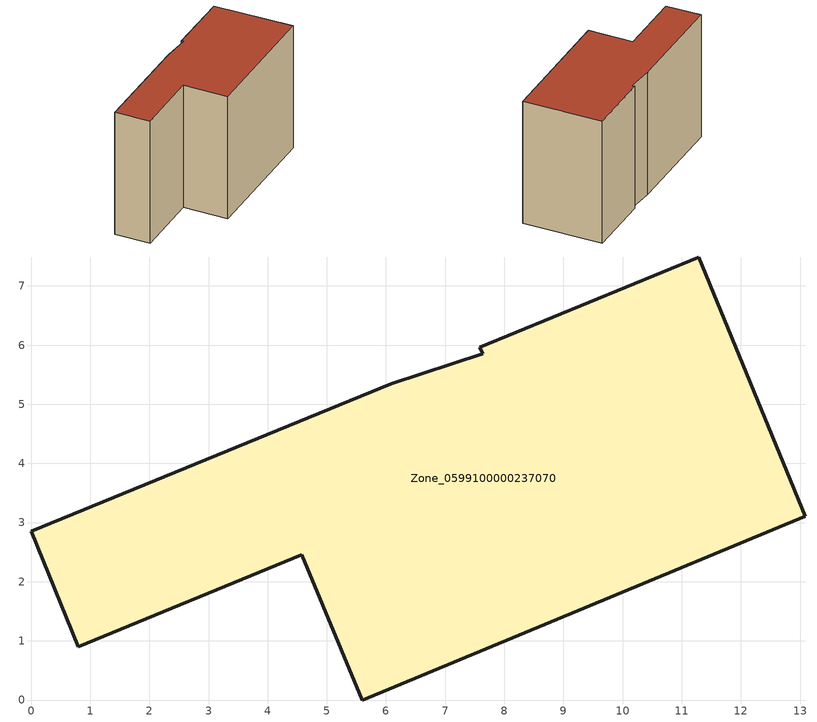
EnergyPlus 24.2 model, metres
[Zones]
Zone_0599100000237070
 floor ground (C_G): 0,2.85 6.09,5.35 7.63,5.85 7.59,5.97 11.29,7.49 13.09,3.11 5.6,0 4.58,2.46 0.8,0.9 z0
 wall outside (C_F): 13.09,3.11 11.29,7.49 7.59,5.97 7.63,5.85 6.09,5.35 0,2.85 0.8,0.9 4.58,2.46 5.6,0 13.09,3.11 z0:7.69
 roof outside (C_R): 7.63,5.85 6.09,5.35 0,2.85 0.8,0.9 4.58,2.46 5.6,0 13.09,3.11 11.29,7.49 7.59,5.97 z7.69
[BUILDING]
Pand.0599100000237070: North Axis=0; Terrain=City; Loads Convergence Tolerance Value=0.04; Temperature Convergence Tolerance Value=0.4; Solar Distribution=FullExterior; Maximum Number of Warmup Days=25; Minimum Number of Warmup Days=1
[Site:Location]
Rotterdam.The.Hague.AP_ZH_NLD Design_Conditions: Latitude=51.96; Longitude=4.45; Time Zone=1; Elevation=-4.5
[SITE:GROUNDTEMPERATURE:BUILDINGSURFACE]
18, 18, 18, 18, 18, 18, 18, 18, 18, 18, 18, 18
[MATERIAL] Thermal Absorptance=0.9; Solar Absorptance=0.7; Visible Absorptance=0.7
Name | Roughness | Thickness | Conductivity | Density | Specific Heat
G.TI.1946 | MediumSmooth | 0.15 | 1 | 540 | 1210
F.TI.1946 | Rough | 0.3 | 0.857143 | 1920 | 840
R.TI.1946 | MediumRough | 0.2 | 0.1 | 1500 | 1000
[CONSTRUCTION]
C_G: G.TI.1946
C_F: F.TI.1946
C_R: R.TI.1946
[ZONE]
Zone_0599100000237070: Type=1; Multiplier=1; Ceiling Height=Autocalculate; Volume=Autocalculate; Floor Area=autocalculate; Part of Total Floor Area=Yes
[ZONEINFILTRATION:DESIGNFLOWRATE]
Infil_Zone_0599100000237070: Zone or ZoneList or Space or SpaceList=Zone_0599100000237070; Schedule=AlwaysOn; Design Flow Rate Calculation Method=Flow/Area; Flow Rate per Floor Area=0.003; Constant Term Coefficient=1; Temperature Term Coefficient=0; Velocity Term Coefficient=0; Velocity Squared Term Coefficient=0
[HVACTEMPLATE:ZONE:IDEALLOADSAIRSYSTEM]
Zone_0599100000237070: Maximum Heating Supply Air Temperature=50; Minimum Cooling Supply Air Temperature=13; Maximum Heating Supply Air Humidity Ratio=0.0156; Minimum Cooling Supply Air Humidity Ratio=0.0077; Heating Limit=NoLimit; Cooling Limit=NoLimit; Dehumidification Control Type=ConstantSensibleHeatRatio; Cooling Sensible Heat Ratio=0.7; Dehumidification Setpoint=60; Humidification Control Type=None; Humidification Setpoint=30; Outdoor Air Method=None; Outdoor Air Flow Rate per Person=0.00944; Outdoor Air Flow Rate per Zone Floor Area=0; Outdoor Air Flow Rate per Zone=0; Demand Controlled Ventilation Type=None; Outdoor Air Economizer Type=NoEconomizer; Heat Recovery Type=None; Sensible Heat Recovery Effectiveness=0.7; Latent Heat Recovery Effectiveness=0.65
[ZONECONTROL:THERMOSTAT]
ThermostatControl_Zone_0599100000237070: Zone or ZoneList=Zone_0599100000237070; Control Type Schedule=DualSetpointControlType; Control 1=Thermostat_Zone_0599100000237070; Temperature Difference Between Cutout And Setpoint=0
[THERMOSTATSETPOINT:DUALSETPOINT]
Thermostat_Zone_0599100000237070: Heating Setpoint Temperature Schedule=HeatingSetpoint_Zone_0599100000237070; Cooling Setpoint Temperature Schedule=CoolingSetpoint_Zone_0599100000237070
[SCHEDULE:COMPACT]
HeatingSetpoint_Zone_0599100000237070: Through: 12/31, For: AllDays, Until: 24:00, 21
CoolingSetpoint_Zone_0599100000237070: Through: 12/31, For: AllDays, Until: 24:00, 24
DualSetpointControlType: Through: 12/31, For: AllDays, Until: 24:00, 4
AlwaysOn: Through: 12/31, For: AllDays, Until: 24:00, 1
